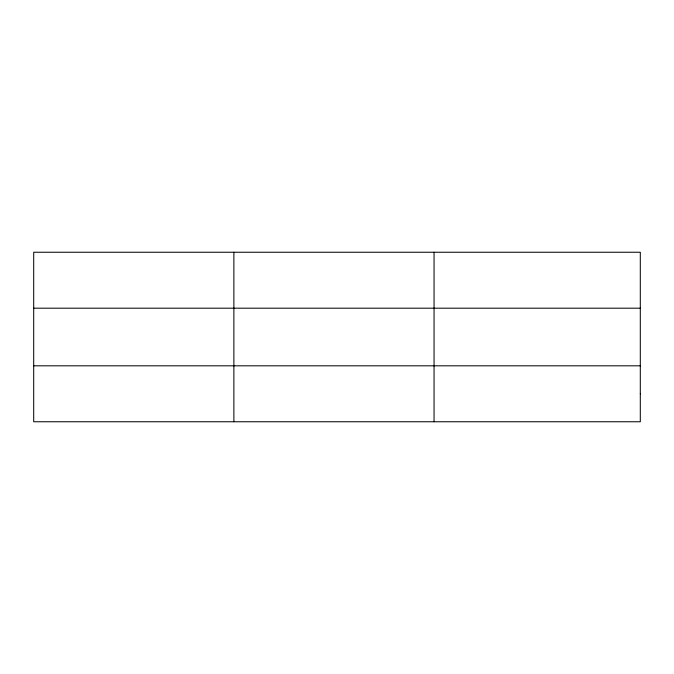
<?xml version="1.0" encoding="UTF-8"?>
<svg xmlns="http://www.w3.org/2000/svg" width="674" height="674" viewBox="0 0 674 674"><rect width="100%" height="100%" fill="white"/><g stroke="black" fill="none" stroke-linecap="round" stroke-linejoin="round"><path stroke-width="1.01" d="M233.878 252.244L233.878 421.756M434.056 252.244L434.056 421.756M33.7 308.187L640.3 308.187M33.7 365.813L640.3 365.813M640.3 393.784L640.3 421.756L33.7 421.756L33.7 252.244L640.3 252.244L640.3 393.784"/></g></svg>
